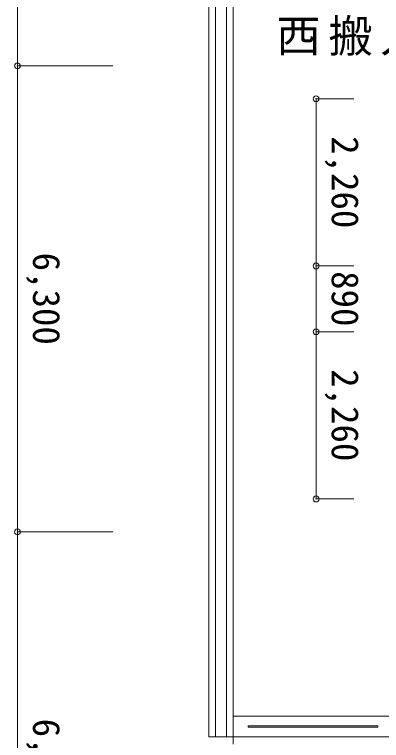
# Model space of a CAD drawing. Units: millimetres, scale not verified. Extents: x -61855 to 52913, y -114842 to -21833.
# Drawn here: x -61855 to -56897, y -43960 to -34146 of the extents above; entities that cross this region are included whole.
import ezdxf
from ezdxf.enums import TextEntityAlignment as Align

# ---------------------------------------------------------------- set-up
doc = ezdxf.new("R2010")
doc.units = ezdxf.units.MM
doc.header["$LTSCALE"] = 200
doc.header["$PDMODE"] = 32
doc.header["$PDSIZE"] = 80
for name, color, linetype, lineweight in [('0-1_躯体', 7, 'Continuous', 9), ('0-5_設備機器', 7, 'Continuous', 9), ('0-6_寸法', 4, 'Continuous', 5)]:
    doc.layers.add(name, color=color, linetype=linetype, lineweight=lineweight)
doc.layers.add('0-4_室名', color=7, linetype='Continuous')
doc.styles.add('・', font='')
doc.styles.add('ＭＳ ゴシック', font='')
doc.styles.get('・').set_extended_font_data('・')
doc.styles.get('ＭＳ ゴシック').set_extended_font_data('MS Gothic')

msp = doc.modelspace()

# ---------------------------------------------------------------- linework, layer by layer
at = {"layer": '0-1_躯体'}
for p, q in [((-59231.8, -43910), (-59231.8, -33920)), ((-59141.8, -43910), (-59141.8, -33920)), ((-58901.8, -43910), (-58901.8, -33920)), ((-55146.8, -43630), (-58901.8, -43630)), ((-56116.8, -43910), (-59231.8, -43910))]:
    msp.add_line(p, q, dxfattribs=at)
msp.add_lwpolyline([(-58991.8, -43910), (-58991.8, -33920), (-58901.8, -33920)], dxfattribs=at)
at = {"layer": '0-5_設備機器'}
for p, q in [((-56946.8, -43760), (-58696.8, -43760)), ((-58696.8, -43780), (-58696.8, -43760)), ((-56946.8, -43780), (-56946.8, -43760)), ((-56946.8, -43780), (-58696.8, -43780)), ((-54946.8, -43910), (-58901.8, -43910)), ((-58901.8, -44010), (-58901.8, -43910))]:
    msp.add_line(p, q, dxfattribs=at)
at = {"layer": '0-6_寸法'}
for p, q in [((-61815.3, -26840), (-61815.3, -34840)), ((-61815.3, -34840), (-60525.2, -34840)), ((-61815.3, -34840), (-61815.3, -41140)), ((-57779.5, -37545), (-57779.5, -35285)), ((-57779.5, -35285), (-57270.9, -35285)), ((-57779.5, -38435), (-57779.5, -37545)), ((-57779.5, -37545), (-57270.9, -37545)), ((-57779.5, -38435), (-57270.9, -38435)), ((-57779.5, -40695), (-57779.5, -38435)), ((-57779.5, -40695), (-57270.9, -40695)), ((-61815.3, -41140), (-60525.2, -41140)), ((-61815.3, -41140), (-61815.3, -47440))]:
    msp.add_line(p, q, dxfattribs=at)
for p in [(-61815.3, -34840), (-57779.5, -35285), (-57779.5, -37545), (-57779.5, -38435), (-57779.5, -40695), (-61815.3, -41140)]:
    msp.add_point(p, dxfattribs=at)

# ---------------------------------------------------------------- texts
at = {"layer": '0-4_室名', "insert": (-58318.1, -34703.8), "char_height": 439.9, "attachment_point": 7, "style": '・'}
msp.add_mtext('\\T1.17;西搬入口', dxfattribs=at)
at = {"layer": '0-6_寸法', "style": 'ＭＳ ゴシック'}
for s, p in [('2,260', (-57679.5, -35790)), ('6,300', (-61715.3, -37365)), ('890', (-57679.5, -37615)), ('2,260', (-57679.5, -38940)), ('6,300', (-61715.3, -43665))]:
    msp.add_text(s, height=366.6, rotation=270, dxfattribs=at).set_placement(p, align=Align.BOTTOM_LEFT)

doc.saveas('drawing.dxf')
